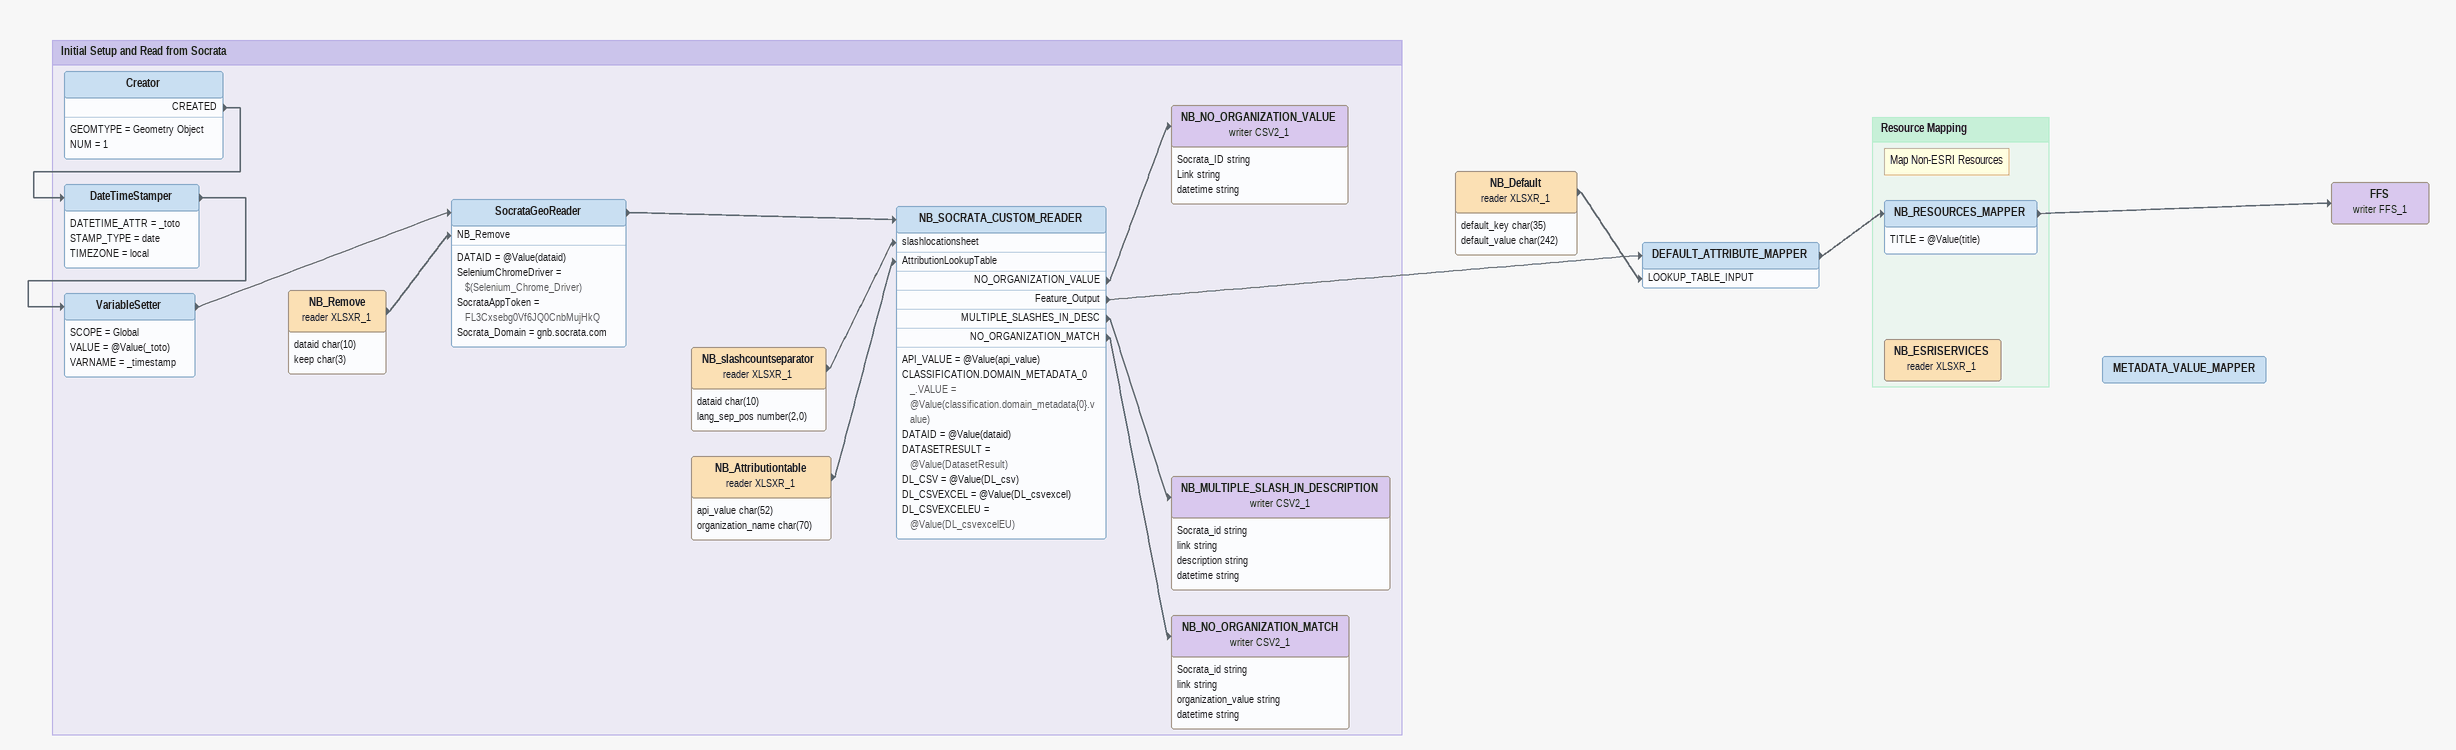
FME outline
NB_Default (reader XLSXR_1)
    attributes: default_key char(35), default_value char(242)
    -> DEFAULT_ATTRIBUTE_MAPPER [LOOKUP_TABLE_INPUT]
DEFAULT_ATTRIBUTE_MAPPER
    -> NB_RESOURCES_MAPPER
FFS (writer FFS_1)
METADATA_VALUE_MAPPER

Bookmark: Initial Setup and Read from Socrata
Creator
    GEOMTYPE = Geometry Object
    NUM = 1
    CREATED -> DateTimeStamper
DateTimeStamper
    DATETIME_ATTR = _toto
    STAMP_TYPE = date
    TIMEZONE = local
    -> VariableSetter
VariableSetter
    SCOPE = Global
    VALUE = @Value(_toto)
    VARNAME = _timestamp
    -> SocrataGeoReader
NB_Remove (reader XLSXR_1)
    attributes: dataid char(10), keep char(3)
    -> SocrataGeoReader [NB_Remove]
SocrataGeoReader
    DATAID = @Value(dataid)
    SeleniumChromeDriver = $(Selenium_Chrome_Driver)
    SocrataAppToken = FL3Cxsebg0Vf6JQ0CnbMujHkQ
    Socrata_Domain = gnb.socrata.com
    -> NB_SOCRATA_CUSTOM_READER
NB_slashcountseparator (reader XLSXR_1)
    attributes: dataid char(10), lang_sep_pos number(2,0)
    -> NB_SOCRATA_CUSTOM_READER [slashlocationsheet]
NB_Attributiontable (reader XLSXR_1)
    attributes: api_value char(52), organization_name char(70)
    -> NB_SOCRATA_CUSTOM_READER [AttributionLookupTable]
NB_SOCRATA_CUSTOM_READER
    API_VALUE = @Value(api_value)
    CLASSIFICATION.DOMAIN_METADATA_0_.VALUE = @Value(classification.domain_metadata{0}.value)
    DATAID = @Value(dataid)
    DATASETRESULT = @Value(DatasetResult)
    DL_CSV = @Value(DL_csv)
    DL_CSVEXCEL = @Value(DL_csvexcel)
    DL_CSVEXCELEU = @Value(DL_csvexcelEU)
    NO_ORGANIZATION_VALUE -> NB_NO_ORGANIZATION_VALUE (writer CSV2_1)
    Feature_Output -> DEFAULT_ATTRIBUTE_MAPPER
    MULTIPLE_SLASHES_IN_DESC -> NB_MULTIPLE_SLASH_IN_DESCRIPTION (writer CSV2_1)
    NO_ORGANIZATION_MATCH -> NB_NO_ORGANIZATION_MATCH (writer CSV2_1)
NB_NO_ORGANIZATION_VALUE (writer CSV2_1)
    attributes: Socrata_ID string, Link string, datetime string
NB_MULTIPLE_SLASH_IN_DESCRIPTION (writer CSV2_1)
    attributes: Socrata_id string, link string, description string, datetime string
NB_NO_ORGANIZATION_MATCH (writer CSV2_1)
    attributes: Socrata_id string, link string, organization_value string, datetime string

Bookmark: Resource Mapping
Note: Map Non-ESRI Resources
NB_RESOURCES_MAPPER
    TITLE = @Value(title)
    -> FFS (writer FFS_1)
NB_ESRISERVICES (reader XLSXR_1)
